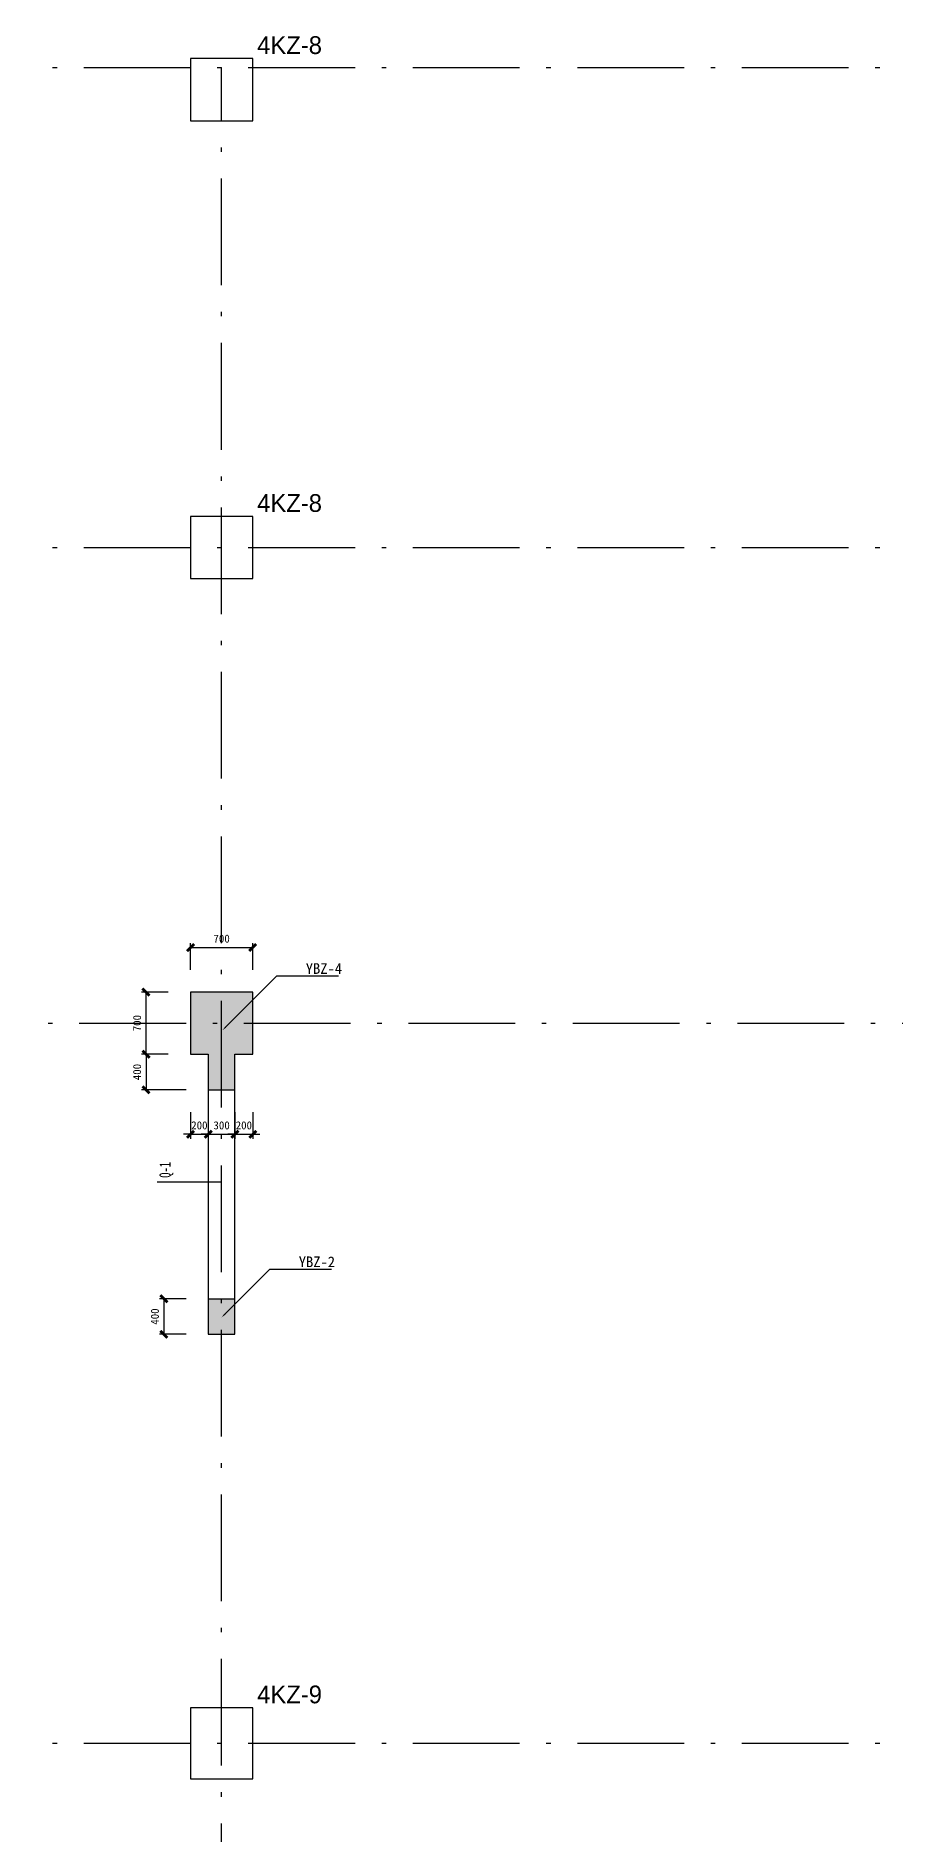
# Model space of a CAD drawing. Header units: millimetres. Extents: x -1141 to 233276, y -20783 to 42059.
# Drawn here: x 42013 to 51672, y 21430 to 41653 of the extents above; entities that cross this region are included whole.
import ezdxf
from ezdxf import colors
from ezdxf.entities.mleader import LeaderData, LeaderLine
from ezdxf.math import Vec2, Vec3

# ---------------------------------------------------------------- set-up
doc = ezdxf.new("R2010")
doc.units = ezdxf.units.MM
doc.header["$PDMODE"] = 35
doc.linetypes.add('线型2', pattern=[1850, 1200, -300, 50, -300])
for name, color, linetype in [('BZ-name', 160, 'Continuous'), ('WALL-Beam', 80, 'Continuous'), ('WALL_INFO', 130, 'Continuous')]:
    doc.layers.add(name, color=color, linetype=linetype)
doc.layers.add('DOTE', color=10, linetype='线型2', plot=False)
for name, color, linetype, lineweight in [('S_Cl', 2, 'Continuous', 25), ('S_ColumFocus', 2, 'Continuous', 9), ('S_ConcWall', 3, 'Continuous', 25)]:
    doc.layers.add(name, color=color, linetype=linetype, lineweight=lineweight)
doc.styles.add('xxxx', font='RIF.ttf')
doc.styles.add('宋体', font='')
doc.styles.get('宋体').set_extended_font_data('宋体')
doc.dimstyles.new('ISO-25', dxfattribs={"dimtxt": 2.5, "dimasz": 2.5, "dimexe": 1.25, "dimexo": 0.625, "dimtad": 1, "dimtxsty": 'Standard', "dimcen": 2.5, "dimadec": 0, "dimazin": 0, "dimtfac": 1, "dimtmove": 0, "dimatfit": 3, "dimfxl": 1, "dimarcsym": 0})

# ---------------------------------------------------------------- blocks, each defined once
blk = doc.blocks.new('_ArchTick')
at = {"color": 0, "linetype": 'ByBlock', "const_width": 0.4}
blk.add_lwpolyline([(-0.5, -0.5), (0.5, 0.5)], dxfattribs=at)
blk = doc.blocks.new('*D225')
at = {"layer": 'Defpoints', "color": 0, "transparency": 16777216}
for p in [(44450, 31400), (43750, 30900), (44450, 30900)]:
    blk.add_point(p, dxfattribs=at)
at = {"layer": 'WALL-Beam', "color": 0, "lineweight": -2, "transparency": 16777216}
for p, q in [((43750, 31150), (43750, 31450)), ((43750, 31400), (44450, 31400)), ((44450, 31150), (44450, 31450))]:
    blk.add_line(p, q, dxfattribs=at)
at = {"layer": 'WALL-Beam', "color": 0, "lineweight": -2, "transparency": 16777216, "xscale": 80, "yscale": 80, "zscale": 80, "rotation": 180}
blk.add_blockref('_ArchTick', (43750, 31400), dxfattribs=at)
at = {"layer": 'WALL-Beam', "color": 0, "lineweight": -2, "transparency": 16777216, "xscale": 80, "yscale": 80, "zscale": 80}
blk.add_blockref('_ArchTick', (44450, 31400), dxfattribs=at)
at = {"layer": 'WALL-Beam', "color": 7, "transparency": 16777216, "insert": (44100, 31500), "char_height": 90, "attachment_point": 5}
blk.add_mtext('700', dxfattribs=at)
blk = doc.blocks.new('*D226')
at = {"layer": 'Defpoints', "color": 0, "transparency": 16777216}
for p in [(43250, 30900), (43750, 30900), (43750, 30200)]:
    blk.add_point(p, dxfattribs=at)
at = {"layer": 'WALL-Beam', "color": 0, "lineweight": -2, "transparency": 16777216}
for p, q in [((43500, 30900), (43200, 30900)), ((43250, 30200), (43250, 30900)), ((43500, 30200), (43200, 30200))]:
    blk.add_line(p, q, dxfattribs=at)
at = {"layer": 'WALL-Beam', "color": 0, "lineweight": -2, "transparency": 16777216, "xscale": 80, "yscale": 80, "zscale": 80}
for p, rotation in [((43250, 30900), 90), ((43250, 30200), 270)]:
    blk.add_blockref('_ArchTick', p, dxfattribs=dict(at, rotation=rotation))
at = {"layer": 'WALL-Beam', "color": 7, "transparency": 16777216, "insert": (43150, 30550), "char_height": 90, "attachment_point": 5, "rotation": 90}
blk.add_mtext('700', dxfattribs=at)
blk = doc.blocks.new('*D227')
at = {"layer": 'Defpoints', "color": 0, "transparency": 16777216}
for p in [(43750, 30200), (43250, 29800), (43950, 29800)]:
    blk.add_point(p, dxfattribs=at)
at = {"layer": 'WALL-Beam', "color": 0, "lineweight": -2, "transparency": 16777216}
for p, q in [((43500, 30200), (43200, 30200)), ((43250, 30200), (43250, 29800)), ((43700, 29800), (43200, 29800))]:
    blk.add_line(p, q, dxfattribs=at)
at = {"layer": 'WALL-Beam', "color": 0, "lineweight": -2, "transparency": 16777216, "xscale": 80, "yscale": 80, "zscale": 80}
for p, rotation in [((43250, 30200), 90), ((43250, 29800), 270)]:
    blk.add_blockref('_ArchTick', p, dxfattribs=dict(at, rotation=rotation))
at = {"layer": 'WALL-Beam', "color": 7, "transparency": 16777216, "insert": (43150, 30000), "char_height": 90, "attachment_point": 5, "rotation": 90}
blk.add_mtext('400', dxfattribs=at)
blk = doc.blocks.new('*D224')
at = {"layer": 'Defpoints', "color": 0, "transparency": 16777216}
for p in [(43750, 29800), (43950, 29800), (43950, 29300)]:
    blk.add_point(p, dxfattribs=at)
at = {"layer": 'WALL-Beam', "color": 0, "lineweight": -2, "transparency": 16777216}
for p, q in [((43750, 29550), (43750, 29250)), ((43950, 29550), (43950, 29250)), ((43750, 29300), (43670, 29300)), ((43750, 29300), (43950, 29300)), ((43950, 29300), (44030, 29300))]:
    blk.add_line(p, q, dxfattribs=at)
at = {"layer": 'WALL-Beam', "color": 0, "lineweight": -2, "transparency": 16777216, "xscale": 80, "yscale": 80, "zscale": 80}
blk.add_blockref('_ArchTick', (43750, 29300), dxfattribs=at)
at = {"layer": 'WALL-Beam', "color": 0, "lineweight": -2, "transparency": 16777216, "xscale": 80, "yscale": 80, "zscale": 80, "rotation": 180}
blk.add_blockref('_ArchTick', (43950, 29300), dxfattribs=at)
at = {"layer": 'WALL-Beam', "color": 7, "transparency": 16777216, "insert": (43850, 29400), "char_height": 90, "attachment_point": 5}
blk.add_mtext('200', dxfattribs=at)
blk = doc.blocks.new('*D228')
at = {"layer": 'Defpoints', "color": 0, "transparency": 16777216}
for p in [(43950, 29800), (44250, 29800), (44250, 29300)]:
    blk.add_point(p, dxfattribs=at)
at = {"layer": 'WALL-Beam', "color": 0, "lineweight": -2, "transparency": 16777216}
for p, q in [((43950, 29550), (43950, 29250)), ((44250, 29550), (44250, 29250)), ((43950, 29300), (43870, 29300)), ((43950, 29300), (44250, 29300)), ((44250, 29300), (44330, 29300))]:
    blk.add_line(p, q, dxfattribs=at)
at = {"layer": 'WALL-Beam', "color": 0, "lineweight": -2, "transparency": 16777216, "xscale": 80, "yscale": 80, "zscale": 80}
blk.add_blockref('_ArchTick', (43950, 29300), dxfattribs=at)
at = {"layer": 'WALL-Beam', "color": 0, "lineweight": -2, "transparency": 16777216, "xscale": 80, "yscale": 80, "zscale": 80, "rotation": 180}
blk.add_blockref('_ArchTick', (44250, 29300), dxfattribs=at)
at = {"layer": 'WALL-Beam', "color": 7, "transparency": 16777216, "insert": (44100, 29400), "char_height": 90, "attachment_point": 5}
blk.add_mtext('300', dxfattribs=at)
blk = doc.blocks.new('*D229')
at = {"layer": 'Defpoints', "color": 0, "transparency": 16777216}
for p in [(44250, 29800), (44450, 29800), (44450, 29300)]:
    blk.add_point(p, dxfattribs=at)
at = {"layer": 'WALL-Beam', "color": 0, "lineweight": -2, "transparency": 16777216}
for p, q in [((44250, 29550), (44250, 29250)), ((44450, 29550), (44450, 29250)), ((44250, 29300), (44170, 29300)), ((44250, 29300), (44450, 29300)), ((44450, 29300), (44530, 29300))]:
    blk.add_line(p, q, dxfattribs=at)
at = {"layer": 'WALL-Beam', "color": 0, "lineweight": -2, "transparency": 16777216, "xscale": 80, "yscale": 80, "zscale": 80}
blk.add_blockref('_ArchTick', (44250, 29300), dxfattribs=at)
at = {"layer": 'WALL-Beam', "color": 0, "lineweight": -2, "transparency": 16777216, "xscale": 80, "yscale": 80, "zscale": 80, "rotation": 180}
blk.add_blockref('_ArchTick', (44450, 29300), dxfattribs=at)
at = {"layer": 'WALL-Beam', "color": 7, "transparency": 16777216, "insert": (44350, 29400), "char_height": 90, "attachment_point": 5}
blk.add_mtext('200', dxfattribs=at)
blk = doc.blocks.new('*D230')
at = {"layer": 'Defpoints', "color": 0, "transparency": 16777216}
for p in [(43950, 27450), (43450, 27050), (43950, 27050)]:
    blk.add_point(p, dxfattribs=at)
at = {"layer": 'WALL-Beam', "color": 0, "lineweight": -2, "transparency": 16777216}
for p, q in [((43700, 27450), (43400, 27450)), ((43450, 27450), (43450, 27050)), ((43700, 27050), (43400, 27050))]:
    blk.add_line(p, q, dxfattribs=at)
at = {"layer": 'WALL-Beam', "color": 0, "lineweight": -2, "transparency": 16777216, "xscale": 80, "yscale": 80, "zscale": 80}
for p, rotation in [((43450, 27450), 90), ((43450, 27050), 270)]:
    blk.add_blockref('_ArchTick', p, dxfattribs=dict(at, rotation=rotation))
at = {"layer": 'WALL-Beam', "color": 7, "transparency": 16777216, "insert": (43350, 27250), "char_height": 90, "attachment_point": 5, "rotation": 90}
blk.add_mtext('400', dxfattribs=at)

msp = doc.modelspace()

# ---------------------------------------------------------------- hatches: boundary and pattern name
at = {"layer": 'WALL-Beam', "true_color": 0x636466}
h = msp.add_hatch(color=251, dxfattribs=at)
h.dxf.hatch_style = 1
h.paths.add_polyline_path([(44250, 30200), (44450, 30200), (44450, 30900), (43750, 30900), (43750, 30200), (43950, 30200), (43950, 29800), (44250, 29800)])
h = msp.add_hatch(color=251, dxfattribs=at)
h.dxf.hatch_style = 1
h.paths.add_polyline_path([(44250, 27450), (43950, 27450), (43950, 27050), (44250, 27050)])

# ---------------------------------------------------------------- linework, layer by layer
at = {"layer": 'DOTE'}
for p, q in [((0, 41300), (72500, 41300)), ((44100, 0), (44100, 41300)), ((0, 35900), (72500, 35900)), ((31400, 30550), (72500, 30550)), ((0, 22450), (72500, 22450))]:
    msp.add_line(p, q, dxfattribs=at)
at = {"layer": 'S_Cl'}
for points in [[(44450, 40700), (44450, 41400), (43750, 41400), (43750, 40700)], [(44450, 35550), (44450, 36250), (43750, 36250), (43750, 35550)], [(44450, 22050), (44450, 22850), (43750, 22850), (43750, 22050)]]:
    msp.add_lwpolyline(points, close=True, dxfattribs=at)
at = {"layer": 'S_ConcWall'}
for p, q in [((44450, 30900), (43750, 30900)), ((43750, 30900), (43750, 30200)), ((44450, 30200), (44450, 30900)), ((43750, 30200), (43950, 30200)), ((43950, 30200), (43950, 27050)), ((44250, 27050), (44250, 30200)), ((44250, 30200), (44450, 30200)), ((43950, 29800), (44250, 29800)), ((43950, 27450), (44250, 27450)), ((43950, 27050), (44250, 27050))]:
    msp.add_line(p, q, dxfattribs=at)
at = {"layer": 'WALL_INFO'}
msp.add_line((44100, 28760), (43375, 28760), dxfattribs=at)

# ---------------------------------------------------------------- texts
at = {"layer": 'S_ColumFocus', "char_height": 200, "width": 845.875, "attachment_point": 1, "style": 'xxxx'}
for s, insert in [('4KZ-8', (44500, 41650.05)), ('4KZ-8', (44500, 36500.05)), ('4KZ-9', (44500, 23100.05))]:
    msp.add_mtext(s, dxfattribs=dict(at, insert=insert))
at = {"layer": 'WALL_INFO', "insert": (43480, 28900), "char_height": 125, "width": 393.75, "attachment_point": 5, "rotation": 90, "line_spacing_factor": 1.1, "style": '宋体'}
msp.add_mtext('\\pxsm1;{\\W0.7;Q-1}', dxfattribs=at)

# ---------------------------------------------------------------- dimensions: what is measured, and where the dimension line sits
at = {"layer": 'WALL-Beam'}
for base, p1, p2, picture, middle in [((44450, 31400), (43750, 30900), (44450, 30900), '*D225', (44100, 31500)), ((43950, 29300), (43750, 29800), (43950, 29800), '*D224', (43850, 29400)), ((44250, 29300), (43950, 29800), (44250, 29800), '*D228', (44100, 29400)), ((44450, 29300), (44250, 29800), (44450, 29800), '*D229', (44350, 29400))]:
    dim = msp.add_linear_dim(base=base, p1=p1, p2=p2, dimstyle='ISO-25', override={"dimtxt": 90, "dimasz": 80, "dimexe": 50, "dimexo": 250, "dimgap": 55, "dimblk1": 'ArchTick', "dimblk2": 'ArchTick', "dimsah": 1, "dimclrt": 7, "dimtix": 1, "dimtmove": 2}, dxfattribs=at)
    dim.commit()
    dim.dimension.update_dxf_attribs({"geometry": picture, "text_midpoint": middle})
for base, p1, p2, picture, middle in [((43250, 30900), (43750, 30200), (43750, 30900), '*D226', (43150, 30550)), ((43250, 29800), (43750, 30200), (43950, 29800), '*D227', (43150, 30000)), ((43450, 27050), (43950, 27450), (43950, 27050), '*D230', (43350, 27250))]:
    dim = msp.add_linear_dim(base=base, p1=p1, p2=p2, angle=90, dimstyle='ISO-25', override={"dimtxt": 90, "dimasz": 80, "dimexe": 50, "dimexo": 250, "dimgap": 55, "dimblk1": 'ArchTick', "dimblk2": 'ArchTick', "dimsah": 1, "dimclrt": 7, "dimtix": 1, "dimtmove": 2}, dxfattribs=at)
    dim.commit()
    dim.dimension.update_dxf_attribs({"geometry": picture, "text_midpoint": middle})

# ---------------------------------------------------------------- leaders
at = {"layer": 'BZ-name'}
ml = msp.add_multileader_mtext('Standard', dxfattribs=at)
ml.set_content('YBZ-4', color=256)
ml.set_leader_properties()
ml.build(insert=Vec2(0, 0))
ml.multileader.update_dxf_attribs({"text_left_attachment_type": 6, "text_right_attachment_type": 6, "dogleg_length": 200, "arrow_head_size": 50})
ctx = ml.context
ctx.base_point, ctx.char_height, ctx.arrow_head_size, ctx.landing_gap_size, ctx.plane_origin = Vec3(44920.328, 31080.328), 120, 50, 50, Vec3(44110, 30470)
ctx.left_attachment, ctx.right_attachment, ctx.text_align_type = 6, 6, 1
notes = []
notes.append((ctx, [(0, (1, 1, 0), (44720.328, 31080.328), (1, 0), 200, [(0, [(44110, 30470)], 0, [])])]))
ctx.mtext.insert, ctx.mtext.alignment, ctx.mtext.flow_direction = Vec3(45250.328, 31224.328), 2, 5
ml = msp.add_multileader_mtext('Standard', dxfattribs=at)
ml.set_content('YBZ-2', color=256)
ml.set_leader_properties()
ml.build(insert=Vec2(0, 0))
ml.multileader.update_dxf_attribs({"text_left_attachment_type": 6, "text_right_attachment_type": 6, "dogleg_length": 200, "arrow_head_size": 50})
ctx = ml.context
ctx.base_point, ctx.char_height, ctx.arrow_head_size, ctx.landing_gap_size, ctx.plane_origin = Vec3(44841.479, 27781.479), 120, 50, 50, Vec3(44100, 27240)
ctx.left_attachment, ctx.right_attachment, ctx.text_align_type = 6, 6, 1
notes.append((ctx, [(0, (1, 1, 0), (44641.479, 27781.479), (1, 0), 200, [(0, [(44100, 27240)], 0, [])])]))
ctx.mtext.insert, ctx.mtext.alignment, ctx.mtext.flow_direction = Vec3(45171.479, 27925.479), 2, 5
for ctx, leaders in notes:
    for number, flags, end, landing, length, lines in leaders:
        leader = LeaderData()
        leader.index, (leader.has_last_leader_line, leader.has_dogleg_vector, leader.attachment_direction) = number, flags
        leader.last_leader_point, leader.dogleg_vector, leader.dogleg_length = Vec3(end), Vec3(landing), length
        for number, points, colour, breaks in lines:
            line = LeaderLine()
            line.index, line.vertices, line.color, line.breaks = number, Vec3.list(points), colors.encode_raw_color(colour), breaks
            leader.lines.append(line)
        ctx.leaders.append(leader)

doc.saveas('drawing.dxf')
